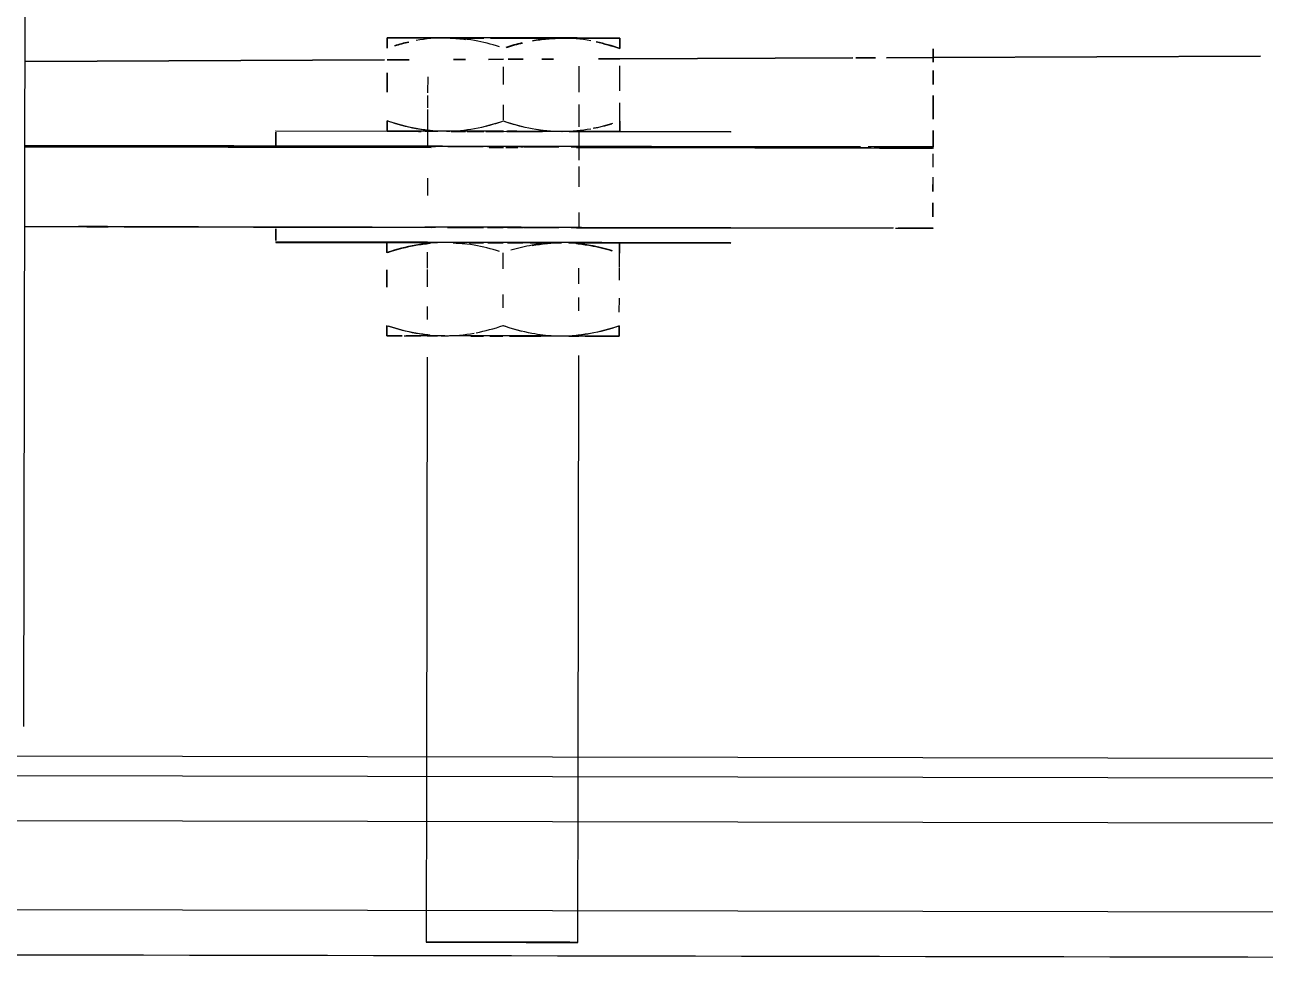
# Model space of a CAD drawing. Header units: metres. Extents: x -354 to -91, y 3 to 562.
# Drawn here: x -225.3769 to -225.1315, y 509.46 to 509.6448 of the extents above; entities that cross this region are included whole.
import ezdxf

# ---------------------------------------------------------------- set-up
doc = ezdxf.new("R2010")
doc.units = ezdxf.units.M
doc.layers.add('A-GENM', color=7, linetype='Continuous', lineweight=25)

# ---------------------------------------------------------------- blocks, each defined once
blk = doc.blocks.new('CappingBeam_RS39A_CB04 - CappingBeam_RS39A_CB04-57951987-DRG-2873034 - CONSTRUCTION SEQUENCE STAGE A8')
at = {"layer": 'A-GENM', "color": 9, "true_color": 0xbebebe}
blk.add_open_spline([(110.16331, -7.27333), (110.21285, -7.46109), (110.26239, -7.64884), (110.31193, -7.8366)], degree=3, dxfattribs=at)
at = {"layer": 'A-GENM', "color": 253, "true_color": 0xa3a3a3}
blk.add_open_spline([(110.16331, -7.27333), (110.21285, -7.46109), (110.26239, -7.64884), (110.31193, -7.8366)], degree=3, dxfattribs=at)
blk = doc.blocks.new('Adaptive point Fascia Panel Bracket - Type T04-V5-DRG-2873034 - CONSTRUCTION SEQUENCE STAGE A8')
at = {"layer": 'A-GENM', "color": 253, "true_color": 0xa3a3a3}
for p, q in [((-1098.45757, 509.6422), (-1098.45757, 509.64218)), ((-1098.43686, 509.64218), (-1098.45757, 509.6422)), ((-1098.45757, 509.64218), (-1098.44957, 509.64216)), ((-1098.44756, 509.64216), (-1098.44518, 509.64215)), ((-1098.44518, 509.64215), (-1098.44207, 509.64214)), ((-1098.44207, 509.64214), (-1098.43845, 509.64213)), ((-1098.43714, 509.64213), (-1098.43457, 509.64213)), ((-1098.41157, 509.64212), (-1098.43457, 509.64217)), ((-1098.43457, 509.64213), (-1098.43069, 509.64212)), ((-1098.42707, 509.64212), (-1098.42397, 509.64211)), ((-1098.42396, 509.64211), (-1098.42158, 509.64211)), ((-1098.41957, 509.64211), (-1098.41157, 509.6421)), ((-1098.41157, 509.6421), (-1098.41157, 509.64212)), ((-1098.34957, 509.63736), (-1098.34957, 509.63999)), ((-1098.34957, 509.63999), (-1098.34957, 509.63736)), ((-1098.45758, 509.63526), (-1098.45759, 509.6314)), ((-1098.45759, 509.6314), (-1098.45758, 509.63526)), ((-1098.43459, 509.63296), (-1098.43458, 509.63641)), ((-1098.43459, 509.63296), (-1098.43458, 509.63641)), ((-1098.41959, 509.63145), (-1098.41958, 509.63657)), ((-1098.41159, 509.63165), (-1098.41158, 509.63666)), ((-1098.41159, 509.63165), (-1098.41158, 509.63666)), ((-1098.34958, 509.63291), (-1098.34958, 509.63569)), ((-1098.34958, 509.63569), (-1098.34958, 509.63291)), ((-1098.44958, 509.63446), (-1098.44959, 509.63131)), ((-1098.44959, 509.63078), (-1098.4496, 509.62831)), ((-1098.34959, 509.62606), (-1098.34959, 509.63075)), ((-1098.34959, 509.63075), (-1098.34959, 509.62606)), ((-1098.4496, 509.62799), (-1098.4496, 509.62402)), ((-1098.4346, 509.62595), (-1098.4346, 509.62892)), ((-1098.4346, 509.62595), (-1098.43459, 509.62892)), ((-1098.4196, 509.62458), (-1098.41959, 509.629)), ((-1098.4116, 509.62568), (-1098.41159, 509.62932)), ((-1098.4116, 509.62568), (-1098.41159, 509.62932)), ((-1098.47961, 509.62377), (-1098.38961, 509.62361)), ((-1098.4796, 509.62369), (-1098.47961, 509.62377)), ((-1098.47961, 509.62349), (-1098.47961, 509.6208)), ((-1098.47961, 509.6208), (-1098.4796, 509.62349)), ((-1098.44909, 509.62363), (-1098.4796, 509.62369)), ((-1098.4496, 509.62372), (-1098.44961, 509.62074)), ((-1098.4421, 509.62362), (-1098.44489, 509.62363)), ((-1098.43849, 509.62362), (-1098.44173, 509.62362)), ((-1098.43461, 509.62361), (-1098.43808, 509.62362)), ((-1098.43072, 509.6236), (-1098.434, 509.62361)), ((-1098.38961, 509.62353), (-1098.42011, 509.62358)), ((-1098.41961, 509.62069), (-1098.4196, 509.62366)), ((-1098.3896, 509.62353), (-1098.38961, 509.62361)), ((-1098.3496, 509.62057), (-1098.3496, 509.62383)), ((-1098.3496, 509.62383), (-1098.3496, 509.62057)), ((-1098.36397, 509.62059), (-1098.52927, 509.62089)), ((-1098.48403, 509.62065), (-1098.52927, 509.62073)), ((-1098.52927, 509.62066), (-1098.48403, 509.62058)), ((-1098.44892, 509.62042), (-1098.52927, 509.62056)), ((-1098.44892, 509.62058), (-1098.48396, 509.62065)), ((-1098.48284, 509.62058), (-1098.44892, 509.62052)), ((-1098.47961, 509.62077), (-1098.47961, 509.62069)), ((-1098.38961, 509.62061), (-1098.47961, 509.62077)), ((-1098.47961, 509.62069), (-1098.44892, 509.62063)), ((-1098.44561, 509.62068), (-1098.44561, 509.62066)), ((-1098.43745, 509.62061), (-1098.43461, 509.62061)), ((-1098.43461, 509.62056), (-1098.43744, 509.62056)), ((-1098.43743, 509.6205), (-1098.43461, 509.6205)), ((-1098.43461, 509.6204), (-1098.43741, 509.6204)), ((-1098.43414, 509.62061), (-1098.43176, 509.6206)), ((-1098.43176, 509.62055), (-1098.43414, 509.62056)), ((-1098.43414, 509.62049), (-1098.43176, 509.62049)), ((-1098.43176, 509.62039), (-1098.43414, 509.62039)), ((-1098.42361, 509.62062), (-1098.42361, 509.62064)), ((-1098.42012, 509.62047), (-1098.36184, 509.62037)), ((-1098.34961, 509.62024), (-1098.42012, 509.62037)), ((-1098.41961, 509.61795), (-1098.41961, 509.62053)), ((-1098.36201, 509.62043), (-1098.4196, 509.62053)), ((-1098.4189, 509.62058), (-1098.38961, 509.62053)), ((-1098.38961, 509.62053), (-1098.38961, 509.62061)), ((-1098.34961, 509.62057), (-1098.36245, 509.62059)), ((-1098.34975, 509.62041), (-1098.36125, 509.62043)), ((-1098.36019, 509.62036), (-1098.34969, 509.62034)), ((-1098.3496, 509.62041), (-1098.34961, 509.62057)), ((-1098.34961, 509.62024), (-1098.3496, 509.62034)), ((-1098.34962, 509.61917), (-1098.34962, 509.61656)), ((-1098.34961, 509.61656), (-1098.34961, 509.61918)), ((-1098.41962, 509.61269), (-1098.41962, 509.6167)), ((-1098.44962, 509.61437), (-1098.44963, 509.61098)), ((-1098.34962, 509.61458), (-1098.34963, 509.61173)), ((-1098.34962, 509.61173), (-1098.34961, 509.61457)), ((-1098.34963, 509.6095), (-1098.34964, 509.60676)), ((-1098.34963, 509.60676), (-1098.34962, 509.6095)), ((-1098.41964, 509.60469), (-1098.41963, 509.60762)), ((-1098.5293, 509.60489), (-1098.35741, 509.60458)), ((-1098.48403, 509.60465), (-1098.5293, 509.60473)), ((-1098.50064, 509.60477), (-1098.51864, 509.6048)), ((-1098.50964, 509.60479), (-1098.50964, 509.60478)), ((-1098.47964, 509.60464), (-1098.48402, 509.60465)), ((-1098.47964, 509.60439), (-1098.47965, 509.60204)), ((-1098.47964, 509.60477), (-1098.38964, 509.60461)), ((-1098.47963, 509.60469), (-1098.47964, 509.60477)), ((-1098.44881, 509.60458), (-1098.47964, 509.60464)), ((-1098.47964, 509.60204), (-1098.47964, 509.60439)), ((-1098.44881, 509.60463), (-1098.47963, 509.60469)), ((-1098.44564, 509.60466), (-1098.44564, 509.60468)), ((-1098.44214, 509.60457), (-1098.44457, 509.60458)), ((-1098.43852, 509.60457), (-1098.44138, 509.60457)), ((-1098.43464, 509.60456), (-1098.43771, 509.60456)), ((-1098.43464, 509.60461), (-1098.43748, 509.60461)), ((-1098.43076, 509.60455), (-1098.43382, 509.60456)), ((-1098.42403, 509.60454), (-1098.42649, 509.60454)), ((-1098.42364, 509.60464), (-1098.42364, 509.60462)), ((-1098.38964, 509.60448), (-1098.42015, 509.60453)), ((-1098.38964, 509.60453), (-1098.4179, 509.60458)), ((-1098.38964, 509.60461), (-1098.38964, 509.60453)), ((-1098.35763, 509.60442), (-1098.38964, 509.60448)), ((-1098.34963, 509.60441), (-1098.35706, 509.60442)), ((-1098.35652, 509.60458), (-1098.34964, 509.60457)), ((-1098.34964, 509.60457), (-1098.34963, 509.60441)), ((-1098.47965, 509.60177), (-1098.47964, 509.60169)), ((-1098.38965, 509.60161), (-1098.47965, 509.60177)), ((-1098.47964, 509.60169), (-1098.44913, 509.60163)), ((-1098.44132, 509.60162), (-1098.43853, 509.60162)), ((-1098.43765, 509.60161), (-1098.43464, 509.60161)), ((-1098.43376, 509.60161), (-1098.43076, 509.6016)), ((-1098.42644, 509.60159), (-1098.42404, 509.60159)), ((-1098.42015, 509.60158), (-1098.38964, 509.60153)), ((-1098.38964, 509.60153), (-1098.38965, 509.60161)), ((-1098.44965, 509.59972), (-1098.44965, 509.59661)), ((-1098.43465, 509.59644), (-1098.43465, 509.59962)), ((-1098.43465, 509.59644), (-1098.43465, 509.59957)), ((-1098.41165, 509.59673), (-1098.41165, 509.59957)), ((-1098.41165, 509.59673), (-1098.41165, 509.59954)), ((-1098.45765, 509.59627), (-1098.45766, 509.59282)), ((-1098.45766, 509.59282), (-1098.45765, 509.59627)), ((-1098.44965, 509.59633), (-1098.44966, 509.59286)), ((-1098.41966, 509.59345), (-1098.41965, 509.59655)), ((-1098.41166, 509.59421), (-1098.41165, 509.59661)), ((-1098.41166, 509.59422), (-1098.41165, 509.59661)), ((-1098.43467, 509.58871), (-1098.43466, 509.59137)), ((-1098.43466, 509.58871), (-1098.43466, 509.59137)), ((-1098.41967, 509.58815), (-1098.41966, 509.59075)), ((-1098.44967, 509.58899), (-1098.44967, 509.58643)), ((-1098.41167, 509.58786), (-1098.41166, 509.59064)), ((-1098.41167, 509.58786), (-1098.41166, 509.59064)), ((-1098.44968, 509.57893), (-1098.44983, 509.4959)), ((-1098.41983, 509.49585), (-1098.41968, 509.57929)), ((-1098.44983, 509.4959), (-1098.44989, 509.46318)), ((-1098.41989, 509.46312), (-1098.41983, 509.49585))]:
    blk.add_line(p, q, dxfattribs=at)
for centre, major_axis, start_param, end_param in [((-1098.43457, 509.64215), (-0.023, 0.00004), 6.021451, 6.281616), ((-1098.43457, 509.64215), (-0.023, 0.00004), 0.000065, 0.261865), ((-1098.43457, 509.64215), (-0.023, 0.00004), 5.759652, 6.021451), ((-1098.43457, 509.64215), (-0.023, 0.00004), 0.261865, 0.523664), ((-1098.43457, 509.64215), (-0.023, 0.00004), 5.497852, 5.759652), ((-1098.43457, 509.64215), (-0.023, 0.00004), 0.523664, 0.785463), ((-1098.43457, 509.64215), (-0.023, 0.00004), 5.236053, 5.497852), ((-1098.43457, 509.64215), (-0.015, 0.00003), 5.759652, 6.283185), ((-1098.43457, 509.64215), (-0.015, 0.00003), 0.000065, 0.261865), ((-1098.43457, 509.64215), (-0.015, 0.00003), 0.000065, 0.261865), ((-1098.43457, 509.64215), (-0.015, 0.00003), 5.759652, 6.283185), ((-1098.43457, 509.64215), (-0.015, 0.00003), 0.261865, 0.523664), ((-1098.43457, 509.64215), (-0.015, 0.00003), 0.261865, 0.523664), ((-1098.43457, 509.64215), (-0.015, 0.00003), 5.497852, 5.759652), ((-1098.43457, 509.64215), (-0.015, 0.00003), 5.497852, 5.759652), ((-1098.43457, 509.64215), (-0.015, 0.00003), 0.523664, 0.785315), ((-1098.43457, 509.64215), (-0.015, 0.00003), 0.523664, 0.785315), ((-1098.43457, 509.64215), (-0.023, 0.00004), 4.974254, 5.236053), ((-1098.43457, 509.64215), (-0.023, 0.00004), 1.089398, 1.23594), ((-1098.43457, 509.64215), (-0.015, 0.00003), 5.236053, 5.497852), ((-1098.43457, 509.64215), (-0.015, 0.00003), 5.236053, 5.497852), ((-1098.43457, 509.64215), (-0.015, 0.00003), 0.785463, 1.047123), ((-1098.43457, 509.64215), (-0.015, 0.00003), 0.785463, 1.047123), ((-1098.43457, 509.64215), (-0.015, 0.00003), 4.974254, 5.236053), ((-1098.43457, 509.64215), (-0.015, 0.00003), 4.974254, 5.236053), ((-1098.43457, 509.64215), (-0.015, 0.00003), 1.047263, 1.308929), ((-1098.43457, 509.64215), (-0.015, 0.00003), 1.047263, 1.308929), ((-1098.43457, 509.64215), (-0.023, 0.00004), 4.813592, 4.974254), ((-1098.43457, 509.64215), (-0.023, 0.00004), 1.458469, 1.570723), ((-1098.43457, 509.64215), (-0.015, 0.00003), 1.401567, 1.570683), ((-1098.43457, 509.64215), (-0.015, 0.00003), 1.401567, 1.570683), ((-1098.43457, 509.64215), (-0.015, 0.00003), 4.712504, 4.870578), ((-1098.43457, 509.64215), (-0.015, 0.00003), 4.712504, 4.870578), ((-1098.43457, 509.64215), (-0.023, 0.00004), 4.463318, 4.712454), ((-1098.43457, 509.64215), (-0.015, 0.00003), 4.450655, 4.712454), ((-1098.43457, 509.64215), (-0.015, 0.00003), 4.450655, 4.712454), ((-1098.43457, 509.64215), (-0.015, 0.00003), 1.570862, 1.832537), ((-1098.43457, 509.64215), (-0.015, 0.00003), 1.570862, 1.832537), ((-1098.43457, 509.64215), (-0.023, 0.00004), 1.570862, 1.741497), ((-1098.43457, 509.64215), (-0.015, 0.00003), 4.321693, 4.450655), ((-1098.43457, 509.64215), (-0.015, 0.00003), 4.321693, 4.450655), ((-1098.43457, 509.64215), (-0.015, 0.00003), 1.832661, 1.961496), ((-1098.43457, 509.64215), (-0.015, 0.00003), 1.832661, 1.961496), ((-1098.43457, 509.64215), (-0.023, 0.00004), 4.450655, 4.463318), ((-1098.43457, 509.64215), (-0.023, 0.00004), 1.819873, 1.832661), ((-1098.43457, 509.64215), (-0.015, 0.00003), 4.188856, 4.321693), ((-1098.43457, 509.64215), (-0.015, 0.00003), 4.188856, 4.321693), ((-1098.43457, 509.64215), (-0.015, 0.00003), 1.961496, 2.09446), ((-1098.43457, 509.64215), (-0.015, 0.00003), 1.961496, 2.09446), ((-1098.43457, 509.64215), (-0.023, 0.00004), 4.188856, 4.450655), ((-1098.43457, 509.64215), (-0.015, 0.00003), 3.927056, 4.188856), ((-1098.43457, 509.64215), (-0.015, 0.00003), 3.927056, 4.188856), ((-1098.43457, 509.64215), (-0.015, 0.00003), 2.09446, 2.356146), ((-1098.43457, 509.64215), (-0.015, 0.00003), 2.09446, 2.356146), ((-1098.43457, 509.64215), (-0.023, 0.00004), 1.905654, 2.052203), ((-1098.43457, 509.64215), (-0.015, 0.00003), 3.665257, 3.927056), ((-1098.43457, 509.64215), (-0.015, 0.00003), 3.665257, 3.927056), ((-1098.43457, 509.64215), (-0.015, 0.00003), 2.35626, 2.617954), ((-1098.43457, 509.64215), (-0.015, 0.00003), 2.35626, 2.617954), ((-1098.43457, 509.64215), (-0.023, 0.00004), 3.927056, 4.188856), ((-1098.43457, 509.64215), (-0.015, 0.00003), 3.403457, 3.665257), ((-1098.43457, 509.64215), (-0.015, 0.00003), 3.141658, 3.665257), ((-1098.43457, 509.64215), (-0.015, 0.00003), 2.618059, 2.879859), ((-1098.43457, 509.64215), (-0.015, 0.00003), 2.618059, 2.879859), ((-1098.43457, 509.64215), (-0.015, 0.00003), 3.141658, 3.403457), ((-1098.43457, 509.64215), (-0.015, 0.00003), 2.879859, 3.141593), ((-1098.43457, 509.64215), (-0.015, 0.00003), 2.879859, 3.141593), ((-1098.43457, 509.64215), (-0.023, 0.00004), 3.665257, 3.927056), ((-1098.43457, 509.64215), (-0.023, 0.00004), 2.35626, 2.618059), ((-1098.43457, 509.64215), (-0.023, 0.00004), 3.403457, 3.665257), ((-1098.43457, 509.64215), (-0.023, 0.00004), 2.618059, 2.879859), ((-1098.43457, 509.64215), (-0.023, 0.00004), 3.143162, 3.403457), ((-1098.43457, 509.64215), (-0.023, 0.00004), 2.879859, 3.141658), ((-1098.4346, 509.62365), (-0.023, 0.00004), 6.021451, 6.283251), ((-1098.4346, 509.62365), (-0.023, 0.00004), 0.001569, 0.261865), ((-1098.4346, 509.62365), (-0.023, 0.00004), 5.759652, 6.021451), ((-1098.4346, 509.62365), (-0.023, 0.00004), 0.261865, 0.523664), ((-1098.4346, 509.62365), (-0.023, 0.00004), 5.497852, 5.759652), ((-1098.4346, 509.62365), (-0.023, 0.00004), 0.523664, 0.785463), ((-1098.4346, 509.62365), (-0.023, 0.00004), 5.236053, 5.497852), ((-1098.4346, 509.62365), (-0.0155, 0.00003), 5.759652, 6.283185), ((-1098.4346, 509.62365), (-0.0155, 0.00003), 0.000065, 0.261865), ((-1098.4346, 509.62365), (-0.015, 0.00003), 0.000065, 0.261865), ((-1098.4346, 509.62365), (-0.015, 0.00003), 5.759652, 6.283185), ((-1098.4346, 509.62365), (-0.0155, 0.00003), 0.261865, 0.523664), ((-1098.4346, 509.62365), (-0.015, 0.00003), 0.261865, 0.523664), ((-1098.4346, 509.62365), (-0.0155, 0.00003), 5.497852, 5.759652), ((-1098.4346, 509.62365), (-0.015, 0.00003), 5.497852, 5.759652), ((-1098.4346, 509.62365), (-0.023, 0.00004), 4.974254, 5.236053), ((-1098.4346, 509.62365), (-0.0155, 0.00003), 5.236053, 5.497852), ((-1098.4346, 509.62365), (-0.015, 0.00003), 5.236053, 5.497852), ((-1098.4346, 509.62365), (-0.0155, 0.00003), 0.840391, 1.047263), ((-1098.4346, 509.62365), (-0.023, 0.00004), 1.104507, 1.235937), ((-1098.4346, 509.62365), (-0.015, 0.00003), 0.81243, 1.04712), ((-1098.4346, 509.62365), (-0.0155, 0.00003), 4.974254, 5.236053), ((-1098.4346, 509.62365), (-0.015, 0.00003), 4.974254, 5.236053), ((-1098.4346, 509.62365), (-0.0155, 0.00003), 1.090867, 1.309062), ((-1098.4346, 509.62365), (-0.015, 0.00003), 1.074231, 1.308925), ((-1098.4346, 509.62365), (-0.023, 0.00004), 4.712454, 4.974254), ((-1098.4346, 509.62365), (-0.0155, 0.00003), 4.712454, 4.974254), ((-1098.4346, 509.62365), (-0.015, 0.00003), 4.712454, 4.974254), ((-1098.4346, 509.62365), (-0.023, 0.00004), 1.417695, 1.570752), ((-1098.4346, 509.62365), (-0.0155, 0.00003), 1.343604, 1.570732), ((-1098.4346, 509.62365), (-0.015, 0.00003), 1.33603, 1.570729), ((-1098.4346, 509.62365), (-0.023, 0.00004), 1.599912, 1.741494), ((-1098.4346, 509.62365), (-0.0155, 0.00003), 1.61518, 1.82409), ((-1098.4346, 509.62365), (-0.015, 0.00003), 1.616741, 1.832533), ((-1098.4346, 509.62365), (-0.0155, 0.00003), 4.450655, 4.663164), ((-1098.4346, 509.62365), (-0.015, 0.00003), 4.450655, 4.661605), ((-1098.4346, 509.62365), (-0.023, 0.00004), 4.461871, 4.678422), ((-1098.4346, 509.62365), (-0.015, 0.00003), 4.319313, 4.450655), ((-1098.4346, 509.62365), (-0.015, 0.00003), 1.832661, 1.963876), ((-1098.4346, 509.62365), (-0.0155, 0.00003), 4.33261, 4.450655), ((-1098.4346, 509.62365), (-0.0155, 0.00003), 1.832661, 1.950578), ((-1098.4346, 509.62365), (-0.023, 0.00004), 4.450655, 4.461871), ((-1098.4346, 509.62365), (-0.023, 0.00004), 1.82132, 1.832661), ((-1098.4346, 509.62365), (-0.0155, 0.00003), 4.188856, 4.33261), ((-1098.4346, 509.62365), (-0.015, 0.00003), 4.188856, 4.319313), ((-1098.4346, 509.62365), (-0.0155, 0.00003), 1.950578, 2.09446), ((-1098.4346, 509.62365), (-0.015, 0.00003), 1.963876, 2.09446), ((-1098.4346, 509.62365), (-0.023, 0.00004), 4.188856, 4.450655), ((-1098.4346, 509.62365), (-0.015, 0.00003), 3.665257, 3.927056), ((-1098.4346, 509.62365), (-0.0155, 0.00003), 3.665257, 3.927056), ((-1098.4346, 509.62365), (-0.023, 0.00004), 3.927056, 4.188856), ((-1098.4346, 509.62365), (-0.015, 0.00003), 3.141658, 3.665257), ((-1098.4346, 509.62365), (-0.015, 0.00003), 2.618059, 2.879859), ((-1098.4346, 509.62365), (-0.0155, 0.00003), 3.141658, 3.665257), ((-1098.4346, 509.62365), (-0.0155, 0.00003), 2.618059, 2.879859), ((-1098.4346, 509.62365), (-0.015, 0.00003), 2.879859, 3.141593), ((-1098.4346, 509.62365), (-0.0155, 0.00003), 2.879859, 3.141593), ((-1098.4346, 509.62365), (-0.023, 0.00004), 3.665257, 3.927056), ((-1098.4346, 509.62365), (-0.023, 0.00004), 2.35626, 2.618059), ((-1098.4346, 509.62365), (-0.023, 0.00004), 3.403457, 3.665257), ((-1098.4346, 509.62365), (-0.023, 0.00004), 2.618059, 2.879859), ((-1098.4346, 509.62365), (-0.023, 0.00004), 3.141658, 3.403457), ((-1098.4346, 509.62365), (-0.023, 0.00004), 2.879859, 3.140024), ((-1098.43461, 509.62065), (-0.0155, 0.00003), 0.000065, 0.261865), ((-1098.43461, 509.62065), (-0.0155, 0.00003), 6.021451, 6.283185), ((-1098.43461, 509.62065), (-0.0155, 0.00003), 5.759652, 6.021451), ((-1098.43461, 509.62065), (-0.0155, 0.00003), 0.261865, 0.523664), ((-1098.43461, 509.62065), (-0.0155, 0.00003), 5.497852, 5.759652), ((-1098.43461, 509.62066), (-0.011, 0.00002), 5.236053, 6.283185), ((-1098.43461, 509.62064), (-0.011, 0.00002), 0.000065, 0.261865), ((-1098.43461, 509.62065), (-0.0155, 0.00003), 5.236053, 5.497852), ((-1098.43461, 509.62064), (-0.011, 0.00002), 0.261865, 0.523664), ((-1098.43461, 509.62065), (-0.0155, 0.00003), 0.844637, 1.047263), ((-1098.43461, 509.62064), (-0.011, 0.00002), 0.523664, 0.785464), ((-1098.43461, 509.62064), (-0.011, 0.00002), 0.785463, 1.047263), ((-1098.43461, 509.62065), (-0.0155, 0.00003), 4.974254, 5.19901), ((-1098.43461, 509.62065), (-0.0155, 0.00003), 1.095113, 1.309062), ((-1098.43461, 509.62066), (-0.011, 0.00002), 4.987913, 5.236053), ((-1098.43461, 509.62065), (-0.0155, 0.00003), 1.36642, 1.570732), ((-1098.43461, 509.62065), (-0.0155, 0.00003), 4.712454, 4.909576), ((-1098.43461, 509.62066), (-0.011, 0.00002), 4.188856, 4.974254), ((-1098.43461, 509.62064), (-0.011, 0.00002), 1.309062, 1.570621), ((-1098.43461, 509.62065), (-0.0155, 0.00003), 4.188856, 4.712452), ((-1098.43461, 509.62065), (-0.0155, 0.00003), 1.601202, 1.82409), ((-1098.43461, 509.62064), (-0.011, 0.00002), 1.613574, 1.832661), ((-1098.43461, 509.62065), (-0.0155, 0.00003), 1.832661, 2.09446), ((-1098.43461, 509.62066), (-0.011, 0.00002), 3.141658, 4.188856), ((-1098.43461, 509.62064), (-0.011, 0.00002), 2.09446, 2.35626), ((-1098.43461, 509.62065), (-0.0155, 0.00003), 3.927056, 4.188856), ((-1098.43461, 509.62064), (-0.011, 0.00002), 2.35626, 2.618059), ((-1098.43461, 509.62065), (-0.0155, 0.00003), 2.104398, 2.32731), ((-1098.43461, 509.62064), (-0.011, 0.00002), 2.618059, 2.879859), ((-1098.43461, 509.62064), (-0.011, 0.00002), 2.879859, 3.141593), ((-1098.43461, 509.62065), (-0.0155, 0.00003), 3.665257, 3.927056), ((-1098.43461, 509.62065), (-0.0155, 0.00003), 3.141658, 3.665257), ((-1098.43461, 509.62065), (-0.0155, 0.00003), 2.618059, 2.879859), ((-1098.43461, 509.62065), (-0.0155, 0.00003), 2.879859, 3.141593), ((-1098.50964, 509.60478), (-0.009, 0.00002), 5.086401, 6.283251), ((-1098.50964, 509.60478), (-0.009, 0.00002), 0.000065, 1.214428), ((-1098.50964, 509.60478), (-0.009, 0.00002), 1.570862, 4.712454), ((-1098.43464, 509.60465), (-0.0155, 0.00003), 6.021451, 6.283185), ((-1098.43464, 509.60465), (-0.0155, 0.00003), 0.000065, 0.261865), ((-1098.43464, 509.60465), (-0.0155, 0.00003), 5.759652, 6.021451), ((-1098.43464, 509.60465), (-0.0155, 0.00003), 0.261865, 0.523664), ((-1098.43464, 509.60465), (-0.0155, 0.00003), 5.497852, 5.759652), ((-1098.43464, 509.60466), (-0.011, 0.00002), 6.021451, 6.283185), ((-1098.43464, 509.60464), (-0.011, 0.00002), 0.000065, 0.261865), ((-1098.43464, 509.60466), (-0.011, 0.00002), 5.759652, 6.021451), ((-1098.43464, 509.60464), (-0.011, 0.00002), 0.261865, 0.523664), ((-1098.43464, 509.60466), (-0.011, 0.00002), 5.497852, 5.759652), ((-1098.43464, 509.60464), (-0.011, 0.00002), 0.523664, 1.047263), ((-1098.43464, 509.60466), (-0.011, 0.00002), 5.236053, 5.497852), ((-1098.43464, 509.60465), (-0.0155, 0.00003), 4.974254, 5.236053), ((-1098.43464, 509.60465), (-0.0155, 0.00003), 1.117758, 1.309062), ((-1098.43464, 509.60466), (-0.011, 0.00002), 4.974254, 5.236053), ((-1098.43464, 509.60465), (-0.0155, 0.00003), 4.712454, 4.974254), ((-1098.43464, 509.60465), (-0.0155, 0.00003), 1.370496, 1.570732), ((-1098.43464, 509.60466), (-0.011, 0.00002), 4.712454, 4.974254), ((-1098.43464, 509.60464), (-0.011, 0.00002), 1.309062, 1.570621), ((-1098.43464, 509.60466), (-0.011, 0.00002), 4.450655, 4.712454), ((-1098.43464, 509.60465), (-0.0155, 0.00003), 4.450655, 4.712452), ((-1098.43464, 509.60465), (-0.0155, 0.00003), 1.623848, 1.82409), ((-1098.43464, 509.60466), (-0.011, 0.00002), 4.188856, 4.450655), ((-1098.43464, 509.60465), (-0.0155, 0.00003), 4.188856, 4.450655), ((-1098.43464, 509.60465), (-0.0155, 0.00003), 1.832661, 2.09446), ((-1098.43464, 509.60466), (-0.011, 0.00002), 3.927056, 4.188856), ((-1098.43464, 509.60464), (-0.011, 0.00002), 2.09446, 3.141593), ((-1098.43464, 509.60465), (-0.0155, 0.00003), 3.927056, 4.188856), ((-1098.43464, 509.60466), (-0.011, 0.00002), 3.665257, 3.927056), ((-1098.43464, 509.60465), (-0.0155, 0.00003), 2.127045, 2.32731), ((-1098.43464, 509.60466), (-0.011, 0.00002), 3.403457, 3.665257), ((-1098.43464, 509.60466), (-0.011, 0.00002), 3.141658, 3.403457), ((-1098.43464, 509.60465), (-0.0155, 0.00003), 3.665257, 3.927056), ((-1098.43464, 509.60465), (-0.0155, 0.00003), 3.403457, 3.665257), ((-1098.43464, 509.60465), (-0.0155, 0.00003), 2.618059, 3.141593), ((-1098.43464, 509.60465), (-0.0155, 0.00003), 3.141658, 3.403457), ((-1098.43464, 509.60165), (-0.023, 0.00004), 6.021451, 6.281616), ((-1098.43464, 509.60165), (-0.023, 0.00004), 0.000065, 0.261865), ((-1098.43464, 509.60165), (-0.023, 0.00004), 5.759652, 6.021451), ((-1098.43464, 509.60165), (-0.023, 0.00004), 0.261865, 0.523664), ((-1098.43464, 509.60165), (-0.023, 0.00004), 0.523664, 0.785463), ((-1098.43464, 509.60165), (-0.023, 0.00004), 5.497852, 5.758312), ((-1098.43464, 509.60165), (-0.023, 0.00004), 5.236053, 5.497852), ((-1098.43464, 509.60165), (-0.0155, 0.00003), 0.000065, 0.261865), ((-1098.43464, 509.60165), (-0.0155, 0.00003), 5.759652, 6.283185), ((-1098.43464, 509.60165), (-0.015, 0.00003), 5.759652, 6.283185), ((-1098.43464, 509.60165), (-0.015, 0.00003), 0.000065, 0.261865), ((-1098.43464, 509.60165), (-0.0155, 0.00003), 0.261865, 0.523664), ((-1098.43464, 509.60165), (-0.015, 0.00003), 0.261865, 0.523664), ((-1098.43464, 509.60165), (-0.0155, 0.00003), 5.294809, 5.759652), ((-1098.43464, 509.60165), (-0.015, 0.00003), 5.497852, 5.759652), ((-1098.43464, 509.60165), (-0.023, 0.00004), 4.974254, 5.236053), ((-1098.43464, 509.60165), (-0.0155, 0.00003), 4.974254, 5.236053), ((-1098.43464, 509.60165), (-0.015, 0.00003), 4.974254, 5.236053), ((-1098.43464, 509.60165), (-0.0155, 0.00003), 1.122004, 1.309062), ((-1098.43464, 509.60165), (-0.015, 0.00003), 1.106406, 1.308925), ((-1098.43464, 509.60165), (-0.023, 0.00004), 4.712454, 4.974254), ((-1098.43464, 509.60165), (-0.0155, 0.00003), 4.712454, 4.974254), ((-1098.43464, 509.60165), (-0.015, 0.00003), 4.712454, 4.974254), ((-1098.43464, 509.60165), (-0.023, 0.00004), 1.438679, 1.570752), ((-1098.43464, 509.60165), (-0.0155, 0.00003), 1.374742, 1.570732), ((-1098.43464, 509.60165), (-0.015, 0.00003), 1.368206, 1.570729), ((-1098.43464, 509.60165), (-0.023, 0.00004), 4.460151, 4.712454), ((-1098.43464, 509.60165), (-0.0155, 0.00003), 4.450655, 4.712452), ((-1098.43464, 509.60165), (-0.015, 0.00003), 4.450655, 4.712454), ((-1098.43464, 509.60165), (-0.0155, 0.00003), 1.628095, 1.82409), ((-1098.43464, 509.60165), (-0.015, 0.00003), 1.630004, 1.832533), ((-1098.43464, 509.60165), (-0.023, 0.00004), 1.609417, 1.741494), ((-1098.43464, 509.60165), (-0.015, 0.00003), 4.316482, 4.450655), ((-1098.43464, 509.60165), (-0.015, 0.00003), 1.832661, 1.966707), ((-1098.43464, 509.60165), (-0.0155, 0.00003), 4.329871, 4.450655), ((-1098.43464, 509.60165), (-0.0155, 0.00003), 1.832661, 1.953318), ((-1098.43464, 509.60165), (-0.023, 0.00004), 4.450655, 4.460151), ((-1098.43464, 509.60165), (-0.023, 0.00004), 1.82304, 1.832661), ((-1098.43464, 509.60165), (-0.0155, 0.00003), 4.188856, 4.329871), ((-1098.43464, 509.60165), (-0.015, 0.00003), 4.188856, 4.316482), ((-1098.43464, 509.60165), (-0.0155, 0.00003), 1.953318, 2.09446), ((-1098.43464, 509.60165), (-0.015, 0.00003), 1.966707, 2.09446), ((-1098.43464, 509.60165), (-0.023, 0.00004), 4.188856, 4.450655), ((-1098.43464, 509.60165), (-0.015, 0.00003), 3.665257, 4.188856), ((-1098.43464, 509.60165), (-0.0155, 0.00003), 3.665257, 4.188856), ((-1098.43464, 509.60165), (-0.0155, 0.00003), 2.131292, 2.32731), ((-1098.43464, 509.60165), (-0.015, 0.00003), 2.15359, 2.356143), ((-1098.43464, 509.60165), (-0.023, 0.00004), 1.938774, 2.052201), ((-1098.43464, 509.60165), (-0.023, 0.00004), 3.927056, 4.188856), ((-1098.43464, 509.60165), (-0.015, 0.00003), 3.141658, 3.665257), ((-1098.43464, 509.60165), (-0.015, 0.00003), 2.618059, 2.879859), ((-1098.43464, 509.60165), (-0.0155, 0.00003), 3.141658, 3.665257), ((-1098.43464, 509.60165), (-0.0155, 0.00003), 2.618059, 2.879859), ((-1098.43464, 509.60165), (-0.015, 0.00003), 2.879859, 3.141593), ((-1098.43464, 509.60165), (-0.0155, 0.00003), 2.879859, 3.141593), ((-1098.43464, 509.60165), (-0.023, 0.00004), 3.665257, 3.927056), ((-1098.43464, 509.60165), (-0.023, 0.00004), 2.35626, 2.618059), ((-1098.43464, 509.60165), (-0.023, 0.00004), 3.403457, 3.665257), ((-1098.43464, 509.60165), (-0.023, 0.00004), 2.618059, 2.879859), ((-1098.43464, 509.60165), (-0.023, 0.00004), 3.143162, 3.403457), ((-1098.43464, 509.60165), (-0.023, 0.00004), 2.879859, 3.141658), ((-1098.43468, 509.58315), (-0.023, 0.00004), 5.759652, 6.283251), ((-1098.43468, 509.58315), (-0.023, 0.00004), 0.001569, 0.261865), ((-1098.43468, 509.58315), (-0.023, 0.00004), 0.261865, 0.523664), ((-1098.43468, 509.58315), (-0.023, 0.00004), 0.552301, 0.785463), ((-1098.43468, 509.58315), (-0.023, 0.00004), 5.236053, 5.697731), ((-1098.43468, 509.58315), (-0.015, 0.00003), 0.000065, 0.261865), ((-1098.43468, 509.58315), (-0.015, 0.00003), 5.759652, 6.283185), ((-1098.43468, 509.58315), (-0.015, 0.00003), 0.261865, 0.523664), ((-1098.43468, 509.58315), (-0.015, 0.00003), 4.314102, 5.497852), ((-1098.43468, 509.58315), (-0.023, 0.00004), 4.458704, 5.187437), ((-1098.43468, 509.58315), (-0.015, 0.00003), 1.133463, 1.308925), ((-1098.43468, 509.58315), (-0.015, 0.00003), 1.395263, 1.570729), ((-1098.43468, 509.58315), (-0.023, 0.00004), 1.456325, 1.570752), ((-1098.43468, 509.58315), (-0.023, 0.00004), 1.627063, 1.741494), ((-1098.43468, 509.58315), (-0.015, 0.00003), 1.657062, 1.832533), ((-1098.43468, 509.58315), (-0.015, 0.00003), 1.832661, 1.969088), ((-1098.43468, 509.58315), (-0.023, 0.00004), 4.450655, 4.458704), ((-1098.43468, 509.58315), (-0.023, 0.00004), 1.824487, 1.832661), ((-1098.43468, 509.58315), (-0.015, 0.00003), 4.188856, 4.314102), ((-1098.43468, 509.58315), (-0.015, 0.00003), 1.969088, 2.09446), ((-1098.43468, 509.58315), (-0.023, 0.00004), 4.188856, 4.450655), ((-1098.43468, 509.58315), (-0.015, 0.00003), 3.665257, 4.188856), ((-1098.43468, 509.58315), (-0.023, 0.00004), 3.141658, 4.188856), ((-1098.43468, 509.58315), (-0.015, 0.00003), 3.403457, 3.665257), ((-1098.43468, 509.58315), (-0.015, 0.00003), 2.618059, 3.141593), ((-1098.43468, 509.58315), (-0.015, 0.00003), 3.141658, 3.403457), ((-1098.43468, 509.58315), (-0.023, 0.00004), 2.35626, 3.140024), ((-1098.43489, 509.46315), (-0.015, 0.00003), 6.021451, 6.283185), ((-1098.43489, 509.46315), (-0.015, 0.00003), 0.000065, 0.261865), ((-1098.43489, 509.46315), (-0.015, 0.00003), 5.759652, 6.021451), ((-1098.43489, 509.46315), (-0.015, 0.00003), 0.261865, 0.785315), ((-1098.43489, 509.46315), (-0.015, 0.00003), 5.497852, 5.759652), ((-1098.43489, 509.46315), (-0.015, 0.00003), 5.236053, 5.497852), ((-1098.43489, 509.46315), (-0.015, 0.00003), 0.785463, 1.047123), ((-1098.43489, 509.46315), (-0.015, 0.00003), 4.974254, 5.236053), ((-1098.43489, 509.46315), (-0.015, 0.00003), 1.047263, 1.308929), ((-1098.43489, 509.46315), (-0.015, 0.00003), 4.712454, 4.974254), ((-1098.43489, 509.46315), (-0.015, 0.00003), 1.309062, 1.570733), ((-1098.43489, 509.46315), (-0.015, 0.00003), 4.450655, 4.712454), ((-1098.43489, 509.46315), (-0.015, 0.00003), 1.570862, 1.832537), ((-1098.43489, 509.46315), (-0.015, 0.00003), 4.188856, 4.450655), ((-1098.43489, 509.46315), (-0.015, 0.00003), 3.927056, 4.188856), ((-1098.43489, 509.46315), (-0.015, 0.00003), 3.665257, 3.927056), ((-1098.43489, 509.46315), (-0.015, 0.00003), 3.403457, 3.665257), ((-1098.43489, 509.46315), (-0.015, 0.00003), 1.832661, 2.094341), ((-1098.43489, 509.46315), (-0.015, 0.00003), 2.09446, 2.356146), ((-1098.43489, 509.46315), (-0.015, 0.00003), 2.35626, 2.617954), ((-1098.43489, 509.46315), (-0.015, 0.00003), 2.618059, 3.141593), ((-1098.43489, 509.46315), (-0.015, 0.00003), 3.141658, 3.403457)]:
    blk.add_ellipse(centre, major_axis=major_axis, ratio=0.000906, start_param=start_param, end_param=end_param, dxfattribs=at)
for points in [[(-1098.45758, 509.64015), (-1098.45757, 509.64081), (-1098.45757, 509.64131), (-1098.45757, 509.64165)], [(-1098.45757, 509.64165), (-1098.45757, 509.64199), (-1098.45757, 509.64217), (-1098.45757, 509.64219)], [(-1098.45757, 509.64219), (-1098.45757, 509.64217), (-1098.45757, 509.64198), (-1098.45757, 509.64164)], [(-1098.45757, 509.64164), (-1098.45757, 509.64129), (-1098.45757, 509.64079), (-1098.45757, 509.64012)], [(-1098.45339, 509.64134), (-1098.45431, 509.64114), (-1098.45524, 509.64089), (-1098.45616, 509.64061)], [(-1098.45605, 509.64062), (-1098.45513, 509.64089), (-1098.45421, 509.64113), (-1098.45329, 509.64133)], [(-1098.44607, 509.64219), (-1098.44801, 509.64217), (-1098.44993, 509.64199), (-1098.45185, 509.64165)], [(-1098.4403, 509.64163), (-1098.44222, 509.64198), (-1098.44414, 509.64216), (-1098.44607, 509.64219)], [(-1098.44516, 509.64213), (-1098.44413, 509.64209), (-1098.4431, 509.642), (-1098.44207, 509.64187)], [(-1098.43537, 509.64039), (-1098.43701, 509.64092), (-1098.43865, 509.64134), (-1098.4403, 509.64163)], [(-1098.43096, 509.64118), (-1098.43201, 509.64093), (-1098.43305, 509.64063), (-1098.43409, 509.64028)], [(-1098.43394, 509.64028), (-1098.43289, 509.64063), (-1098.43183, 509.64093), (-1098.43078, 509.64117)], [(-1098.42307, 509.64215), (-1098.42501, 509.64213), (-1098.42693, 509.64195), (-1098.42885, 509.64161)], [(-1098.42885, 509.64157), (-1098.42693, 509.64191), (-1098.425, 509.64209), (-1098.42307, 509.64211)], [(-1098.42707, 509.64184), (-1098.42604, 509.64197), (-1098.42501, 509.64205), (-1098.42398, 509.64209)], [(-1098.4173, 509.64159), (-1098.41921, 509.64193), (-1098.42114, 509.64212), (-1098.42307, 509.64215)], [(-1098.41627, 509.64136), (-1098.4147, 509.64103), (-1098.41313, 509.64059), (-1098.41157, 509.64004)], [(-1098.41158, 509.64007), (-1098.4131, 509.6406), (-1098.41463, 509.64104), (-1098.41617, 509.64136)], [(-1098.41157, 509.64157), (-1098.41157, 509.64123), (-1098.41157, 509.64073), (-1098.41158, 509.64007)], [(-1098.41157, 509.64156), (-1098.41157, 509.6419), (-1098.41157, 509.64208), (-1098.41157, 509.64211)], [(-1098.41157, 509.64211), (-1098.41157, 509.64209), (-1098.41157, 509.64191), (-1098.41157, 509.64157)], [(-1098.41157, 509.64004), (-1098.41157, 509.64071), (-1098.41157, 509.64121), (-1098.41157, 509.64156)], [(-1098.4576, 509.62424), (-1098.4576, 509.62459), (-1098.4576, 509.62509), (-1098.4576, 509.62576)], [(-1098.45188, 509.62421), (-1098.45379, 509.62456), (-1098.4557, 509.62507), (-1098.4576, 509.62573)], [(-1098.4576, 509.62573), (-1098.4576, 509.62507), (-1098.4576, 509.62457), (-1098.4576, 509.62423)], [(-1098.435, 509.62554), (-1098.43603, 509.6252), (-1098.43707, 509.6249), (-1098.4381, 509.62465)], [(-1098.4346, 509.62573), (-1098.43338, 509.6253), (-1098.43216, 509.62494), (-1098.43094, 509.62464)], [(-1098.42888, 509.62417), (-1098.43079, 509.62451), (-1098.4327, 509.62501), (-1098.4346, 509.62568)], [(-1098.43101, 509.62462), (-1098.43209, 509.62488), (-1098.43317, 509.62519), (-1098.43424, 509.62556)], [(-1098.41687, 509.62427), (-1098.41563, 509.6245), (-1098.41439, 509.6248), (-1098.41316, 509.62517)], [(-1098.41299, 509.6252), (-1098.41424, 509.62482), (-1098.41549, 509.6245), (-1098.41674, 509.62426)], [(-1098.4116, 509.62568), (-1098.4116, 509.62501), (-1098.4116, 509.62451), (-1098.4116, 509.62416)], [(-1098.4116, 509.62415), (-1098.4116, 509.62449), (-1098.4116, 509.62499), (-1098.4116, 509.62565)], [(-1098.4576, 509.62369), (-1098.4576, 509.62371), (-1098.4576, 509.6239), (-1098.4576, 509.62424)], [(-1098.4576, 509.62423), (-1098.4576, 509.62389), (-1098.4576, 509.62371), (-1098.4576, 509.62369)], [(-1098.4491, 509.62382), (-1098.45003, 509.62392), (-1098.45095, 509.62405), (-1098.45188, 509.62421)], [(-1098.42888, 509.62421), (-1098.42696, 509.62386), (-1098.42504, 509.62367), (-1098.42311, 509.62365)], [(-1098.42806, 509.62407), (-1098.42699, 509.6239), (-1098.42593, 509.62378), (-1098.42486, 509.62372)], [(-1098.42286, 509.62365), (-1098.42101, 509.62368), (-1098.41917, 509.62386), (-1098.41733, 509.62418)], [(-1098.4116, 509.62416), (-1098.4116, 509.62382), (-1098.4116, 509.62363), (-1098.4116, 509.62361)], [(-1098.4116, 509.62361), (-1098.4116, 509.62363), (-1098.4116, 509.62381), (-1098.4116, 509.62415)], [(-1098.44614, 509.60169), (-1098.44808, 509.60167), (-1098.45193, 509.60131), (-1098.45575, 509.60031), (-1098.45765, 509.59965)], [(-1098.45765, 509.59965), (-1098.45765, 509.60031), (-1098.45765, 509.60081), (-1098.45764, 509.60115)], [(-1098.45764, 509.60114), (-1098.45764, 509.60079), (-1098.45764, 509.60029), (-1098.45765, 509.59962)], [(-1098.45764, 509.60115), (-1098.45764, 509.60149), (-1098.45764, 509.60167), (-1098.45764, 509.60169)], [(-1098.45764, 509.60169), (-1098.45764, 509.60167), (-1098.45764, 509.60148), (-1098.45764, 509.60114)], [(-1098.45745, 509.59969), (-1098.45561, 509.60032), (-1098.45377, 509.60079), (-1098.45192, 509.60112)], [(-1098.45192, 509.60112), (-1098.45099, 509.60128), (-1098.45005, 509.60141), (-1098.44911, 509.6015)], [(-1098.44454, 509.60159), (-1098.44374, 509.60155), (-1098.44294, 509.60147), (-1098.44214, 509.60137)], [(-1098.42892, 509.60107), (-1098.427, 509.60141), (-1098.42507, 509.60159), (-1098.42314, 509.60161)], [(-1098.42644, 509.60142), (-1098.42565, 509.6015), (-1098.42485, 509.60156), (-1098.42406, 509.60159)], [(-1098.42015, 509.60144), (-1098.41922, 509.60135), (-1098.41829, 509.60122), (-1098.41737, 509.60106)], [(-1098.41737, 509.60106), (-1098.41596, 509.6008), (-1098.41455, 509.60046), (-1098.41314, 509.60003)], [(-1098.41164, 509.60107), (-1098.41165, 509.60073), (-1098.41165, 509.60023), (-1098.41165, 509.59957)], [(-1098.41165, 509.59954), (-1098.41165, 509.60021), (-1098.41164, 509.60071), (-1098.41164, 509.60106)], [(-1098.41164, 509.60106), (-1098.41164, 509.6014), (-1098.41164, 509.60158), (-1098.41164, 509.60161)], [(-1098.41164, 509.60161), (-1098.41164, 509.60159), (-1098.41164, 509.60141), (-1098.41164, 509.60107)], [(-1098.45768, 509.58374), (-1098.45768, 509.58409), (-1098.45767, 509.58459), (-1098.45767, 509.58526)], [(-1098.45768, 509.58319), (-1098.45768, 509.58321), (-1098.45768, 509.5834), (-1098.45768, 509.58374)], [(-1098.45767, 509.58373), (-1098.45768, 509.58339), (-1098.45768, 509.58321), (-1098.45768, 509.58319)], [(-1098.45767, 509.58523), (-1098.45767, 509.58457), (-1098.45767, 509.58407), (-1098.45767, 509.58373)], [(-1098.45195, 509.58371), (-1098.45376, 509.58404), (-1098.45557, 509.58451), (-1098.45737, 509.58513)], [(-1098.44917, 509.58332), (-1098.4501, 509.58342), (-1098.45102, 509.58355), (-1098.45195, 509.58371)], [(-1098.44618, 509.58319), (-1098.44424, 509.58321), (-1098.44232, 509.58339), (-1098.4404, 509.58373)], [(-1098.44, 509.5838), (-1098.43822, 509.58414), (-1098.43644, 509.58461), (-1098.43467, 509.58523)], [(-1098.43467, 509.58523), (-1098.43345, 509.5848), (-1098.43223, 509.58444), (-1098.431, 509.58414)], [(-1098.42895, 509.58367), (-1098.43086, 509.58401), (-1098.43277, 509.58452), (-1098.43467, 509.58518)], [(-1098.42895, 509.58371), (-1098.42752, 509.58345), (-1098.42608, 509.58328), (-1098.42464, 509.5832)], [(-1098.4174, 509.58365), (-1098.41832, 509.58349), (-1098.41925, 509.58336), (-1098.42018, 509.58327)], [(-1098.41167, 509.58515), (-1098.41357, 509.58449), (-1098.41548, 509.58399), (-1098.4174, 509.58365)], [(-1098.41167, 509.58518), (-1098.41167, 509.58451), (-1098.41168, 509.58401), (-1098.41168, 509.58366)], [(-1098.41168, 509.58366), (-1098.41168, 509.58332), (-1098.41168, 509.58313), (-1098.41168, 509.58311)], [(-1098.41168, 509.58311), (-1098.41168, 509.58313), (-1098.41168, 509.58331), (-1098.41167, 509.58365)], [(-1098.41167, 509.58365), (-1098.41167, 509.58399), (-1098.41167, 509.58449), (-1098.41167, 509.58515)]]:
    blk.add_open_spline(points, degree=3, dxfattribs=at)
for points, knots in [([(-1098.4576, 509.62576), (-1098.4557, 509.62509), (-1098.45255, 509.62426), (-1098.44937, 509.62386), (-1098.44811, 509.62377)], [0, 0, 0, 0, 0.5, 0.8270156, 0.8270156, 0.8270156, 0.8270156]), ([(-1098.44587, 509.62369), (-1098.44401, 509.62372), (-1098.44024, 509.62409), (-1098.4365, 509.62507), (-1098.4346, 509.62573)], [0.020665, 0.020665, 0.020665, 0.020665, 0.5, 1, 1, 1, 1]), ([(-1098.43536, 509.59986), (-1098.43702, 509.60041), (-1098.4406, 509.60132), (-1098.44421, 509.60166), (-1098.44614, 509.60169)], [0.0619643, 0.0619643, 0.0619643, 0.0619643, 0.5, 1, 1, 1, 1]), ([(-1098.42314, 509.60165), (-1098.42508, 509.60163), (-1098.42842, 509.60132), (-1098.43173, 509.60053), (-1098.43313, 509.60011)], [0, 0, 0, 0, 0.5, 0.8669806, 0.8669806, 0.8669806, 0.8669806]), ([(-1098.41305, 509.60003), (-1098.41448, 509.60047), (-1098.41784, 509.60129), (-1098.42121, 509.60162), (-1098.42314, 509.60165)], [0.1228289, 0.1228289, 0.1228289, 0.1228289, 0.5, 1, 1, 1, 1]), ([(-1098.4573, 509.58513), (-1098.45552, 509.58453), (-1098.45183, 509.58357), (-1098.44811, 509.58321), (-1098.44618, 509.58319)], [0.0331063, 0.0331063, 0.0331063, 0.0331063, 0.5, 1, 1, 1, 1]), ([(-1098.42148, 509.5832), (-1098.42011, 509.58328), (-1098.41683, 509.58367), (-1098.41357, 509.58452), (-1098.41167, 509.58518)], [0.1468509, 0.1468509, 0.1468509, 0.1468509, 0.5, 1, 1, 1, 1])]:
    blk.add_open_spline(points, degree=3, knots=knots, dxfattribs=at)
blk = doc.blocks.new('Barrier-Precast-MPB-03-B - Typical-63995089-DRG-2873034 - CONSTRUCTION SEQUENCE STAGE A8')
at = {"layer": 'A-GENM', "color": 253, "true_color": 0xa3a3a3}
for p, q in [((-0.22658, -0.31546), (-0.22671, 3.90891)), ((-0.20898, -0.31547), (-0.20911, 3.9089))]:
    blk.add_line(p, q, dxfattribs=at)
blk = doc.blocks.new('SCR_SW_3 - SCR_SW_3-66993694-DRG-2873034 - CONSTRUCTION SEQUENCE STAGE A8')
at = {"layer": 'A-GENM', "color": 253, "true_color": 0xa3a3a3}
for p, q in [((0.00004, 0), (1.18006, -0.00002)), ((1.18006, -0.00398), (0.00001, -0.00396))]:
    blk.add_line(p, q, dxfattribs=at)
blk = doc.blocks.new('PLATE ph - PLATE ph-V47-DRG-2873034 - CONSTRUCTION SEQUENCE STAGE A8')
at = {"layer": 'A-GENM', "color": 253, "true_color": 0xa3a3a3}
blk.add_line((-1098.52948, 509.50588), (-1098.52898, 509.78578), dxfattribs=at)
blk = doc.blocks.new('T2DPAA-T2D-C3S-RS-M3D-100334_rvt-1-DRG-2873034 - CONSTRUCTION SEQUENCE STAGE A8')
at = {"layer": 'A-GENM', "color": 253, "true_color": 0xa3a3a3}
for p, q in [((-1098.52924, 509.63752), (-1098.45814, 509.63782)), ((-1098.45814, 509.63782), (-1098.52924, 509.63752)), ((-1098.45758, 509.63782), (-1098.45323, 509.63784)), ((-1098.45323, 509.63784), (-1098.45758, 509.63782)), ((-1098.44447, 509.63788), (-1098.44208, 509.63789)), ((-1098.44208, 509.63789), (-1098.44447, 509.63788)), ((-1098.43757, 509.63791), (-1098.43458, 509.63792)), ((-1098.43458, 509.63792), (-1098.43757, 509.63791)), ((-1098.43369, 509.63792), (-1098.4307, 509.63794)), ((-1098.4307, 509.63794), (-1098.43369, 509.63792)), ((-1098.42701, 509.63795), (-1098.42467, 509.63796)), ((-1098.42467, 509.63796), (-1098.42701, 509.63795)), ((-1098.41576, 509.638), (-1098.41158, 509.63802)), ((-1098.41158, 509.63802), (-1098.41576, 509.638)), ((-1098.41158, 509.63802), (-1098.36546, 509.63821)), ((-1098.36546, 509.63821), (-1098.41158, 509.63802)), ((-1098.36485, 509.63821), (-1098.36096, 509.63823)), ((-1098.36096, 509.63823), (-1098.36485, 509.63821)), ((-1098.35881, 509.63824), (-1098.34957, 509.63828)), ((-1098.34957, 509.63828), (-1098.35881, 509.63824)), ((-1098.34957, 509.63828), (-1098.28482, 509.63855)), ((-1098.28482, 509.63855), (-1098.34957, 509.63828))]:
    blk.add_line(p, q, dxfattribs=at)
at = {"layer": 'A-GENM', "color": 253, "lineweight": 25, "true_color": 0xa3a3a3}
for name, p, rotation in [('CappingBeam_RS39A_CB04 - CappingBeam_RS39A_CB04-57951987-DRG-2873034 - CONSTRUCTION SEQUENCE STAGE A8', (-1134.0578, 404.8616), 75.11694444444437), ('Barrier-Precast-MPB-03-B - Typical-63995089-DRG-2873034 - CONSTRUCTION SEQUENCE STAGE A8', (-1101.0667, 509.26517), 269.8962782569156), ('SCR_SW_3 - SCR_SW_3-66993694-DRG-2873034 - CONSTRUCTION SEQUENCE STAGE A8', (-1098.65953, 509.50024), 359.8981270211997)]:
    blk.add_blockref(name, p, dxfattribs=dict(at, rotation=rotation))
for name in ['Adaptive point Fascia Panel Bracket - Type T04-V5-DRG-2873034 - CONSTRUCTION SEQUENCE STAGE A8', 'PLATE ph - PLATE ph-V47-DRG-2873034 - CONSTRUCTION SEQUENCE STAGE A8']:
    blk.add_blockref(name, (0, 0), dxfattribs=at)

msp = doc.modelspace()

# ---------------------------------------------------------------- block references
at = {"lineweight": 5}
msp.add_blockref('T2DPAA-T2D-C3S-RS-M3D-100334_rvt-1-DRG-2873034 - CONSTRUCTION SEQUENCE STAGE A8', (873.15239, 0), dxfattribs=at)

doc.saveas('drawing.dxf')
